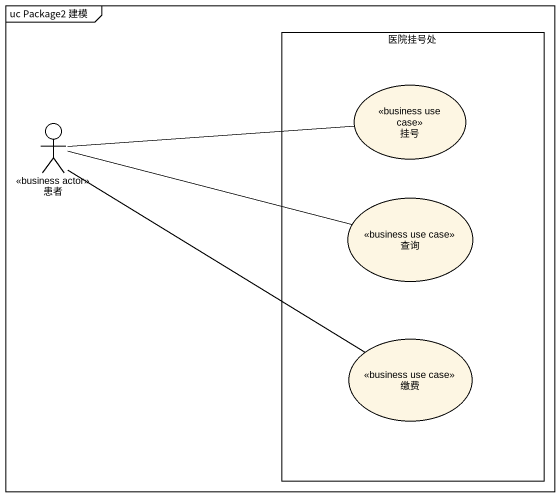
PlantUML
@startuml
mainframe uc Package2 建模
rectangle 医院挂号处 {
  usecase 挂号 <<business use case>>
  usecase 查询 <<business use case>>
  usecase 缴费 <<business use case>>
}
actor 患者 <<business actor>>
患者 -right- 挂号
患者 -right- 查询
患者 -right- 缴费
@enduml
